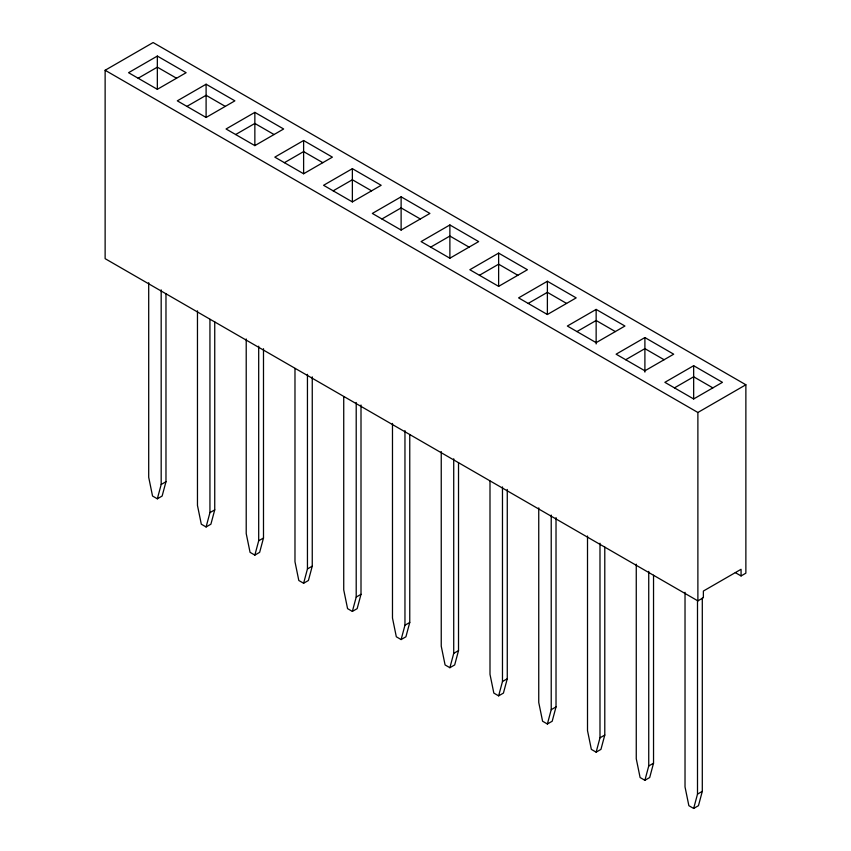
<?xml version="1.0" encoding="UTF-8"?>
<svg xmlns="http://www.w3.org/2000/svg" width="851" height="851" viewBox="0 0 851 851"><rect width="100%" height="100%" fill="white"/><g stroke="black" fill="none" stroke-linecap="round" stroke-linejoin="round"><path stroke-width="1.28" d="M157.339 56.07L157.339 89.312L128.554 72.697L157.339 56.07L186.135 72.697L157.339 89.312M449.881 224.962L449.881 258.215L478.666 241.588L449.881 224.962L421.085 241.588L449.881 258.215M148.702 282.681L148.702 477.283L152.542 496.037L157.339 498.814L161.179 484.485L161.179 289.883M165.977 293.733L165.977 481.719L162.137 496.037L157.339 498.814M197.464 310.828L197.464 505.43L201.304 524.195L206.102 526.96L209.942 512.632L209.942 319.348M214.739 321.88L214.739 509.866L210.899 524.195L206.102 526.96M246.216 338.975L246.216 533.577L250.056 552.342L254.853 555.107L258.693 540.779L258.693 346.176M263.491 348.708L263.491 538.013L259.651 552.342L254.853 555.107M294.978 368.451L294.978 561.724L298.807 580.488L303.616 583.254L307.445 568.936L307.445 374.323M312.253 376.855L312.253 566.16L308.413 580.488L303.616 583.254M343.73 396.598L343.73 589.881L347.57 608.635L352.367 611.412L356.207 597.083L356.207 402.48M361.005 405.002L361.005 594.306L357.165 608.635L352.367 611.412M392.481 423.426L392.481 618.028L396.321 636.782L401.119 639.558L404.959 625.23L404.959 430.627M409.756 434.478L409.756 622.453L405.916 636.782L401.119 639.558M441.243 451.573L441.243 646.175L445.084 664.939L449.881 667.705L453.721 653.377L453.721 458.774M458.519 462.625L458.519 650.611L454.679 664.939L449.881 667.705M489.995 481.038L489.995 674.322L493.835 693.086L498.633 695.852L502.473 681.523L502.473 486.921M507.27 489.453L507.27 678.758L503.43 693.086L498.633 695.852M538.747 507.866L538.747 702.469L542.587 721.233L547.384 723.999L551.225 709.681L551.225 515.068M556.022 517.599L556.022 706.904L552.193 721.233L547.384 723.999M587.509 536.013L587.509 730.626L591.349 749.38L596.147 752.156L599.987 737.828L599.987 543.225M604.784 547.065L604.784 735.051L600.944 749.38L596.147 752.156M636.261 564.17L636.261 758.773L640.101 777.527L644.898 780.303L648.739 765.974L648.739 571.372M653.536 575.223L653.536 763.198L649.696 777.527L644.898 780.303M685.023 592.317L685.023 786.92L688.863 805.684L693.661 808.45L697.501 794.121L697.501 600.838M702.298 598.072L702.298 791.356L698.458 805.684L693.661 808.45M741.072 575.946L741.072 569.287L703.373 591.051L703.373 597.7L697.884 600.88L105.13 258.661L105.13 70.261L153.116 42.55L745.87 384.769L745.87 573.17L741.072 575.946L735.317 572.617M138.149 78.239L157.339 67.155L176.54 78.239M206.102 84.217L177.306 100.843L206.102 117.47L234.887 100.843L206.102 84.217L206.102 117.47M186.901 106.386L206.102 95.301L225.292 106.386M254.853 112.364L226.058 128.99L254.853 145.617L283.649 128.99L254.853 112.364L254.853 145.617M235.663 134.532L254.853 123.448L274.054 134.532M303.616 140.521L274.82 157.137L303.616 173.764L332.401 157.137L303.616 140.521L303.616 173.764M284.415 162.679L303.616 151.595L322.806 162.679M352.367 168.668L323.571 185.295L352.367 201.91L381.163 185.295L352.367 168.668L352.367 201.91M333.166 190.826L352.367 179.752L371.557 190.826M401.119 196.815L372.334 213.441L401.119 230.057L429.915 213.441L401.119 196.815L401.119 230.057M381.929 218.984L401.119 207.899L420.32 218.984M430.68 247.13L449.881 236.046L469.071 247.13M498.633 253.109L469.837 269.735L498.633 286.361L527.429 269.735L498.633 253.109L498.633 286.361M479.443 275.277L498.633 264.193L517.833 275.277M161.179 484.485L165.977 481.719M547.384 281.266L518.599 297.882L547.384 314.508L576.18 297.882L547.384 281.266L547.384 314.508M528.194 303.424L547.384 292.34L566.585 303.424M209.942 512.632L214.739 509.866M596.147 309.413L567.351 326.029L596.147 342.655L624.942 326.029L596.147 309.413L596.147 343.964M576.946 331.571L596.147 320.497L615.337 331.571M258.693 540.779L263.491 538.013M644.898 337.56L616.113 354.186L644.898 370.802L673.694 354.186L644.898 337.56L644.898 372.11M625.708 359.728L644.898 348.644L664.099 359.728M307.445 568.936L312.253 566.16M693.661 365.707L664.865 382.333L693.661 398.959L722.446 382.333L693.661 365.707L693.661 398.959M674.46 387.875L693.661 376.791L712.851 387.875M356.207 597.083L361.005 594.306M105.13 70.261L697.884 412.48L745.87 384.769M404.959 625.23L409.756 622.453M453.721 653.377L458.519 650.611M502.473 681.523L507.27 678.758M551.225 709.681L556.022 706.904M599.987 737.828L604.784 735.051M648.739 765.974L653.536 763.198M697.501 794.121L702.298 791.356M697.884 412.48L697.884 600.88"/></g></svg>
